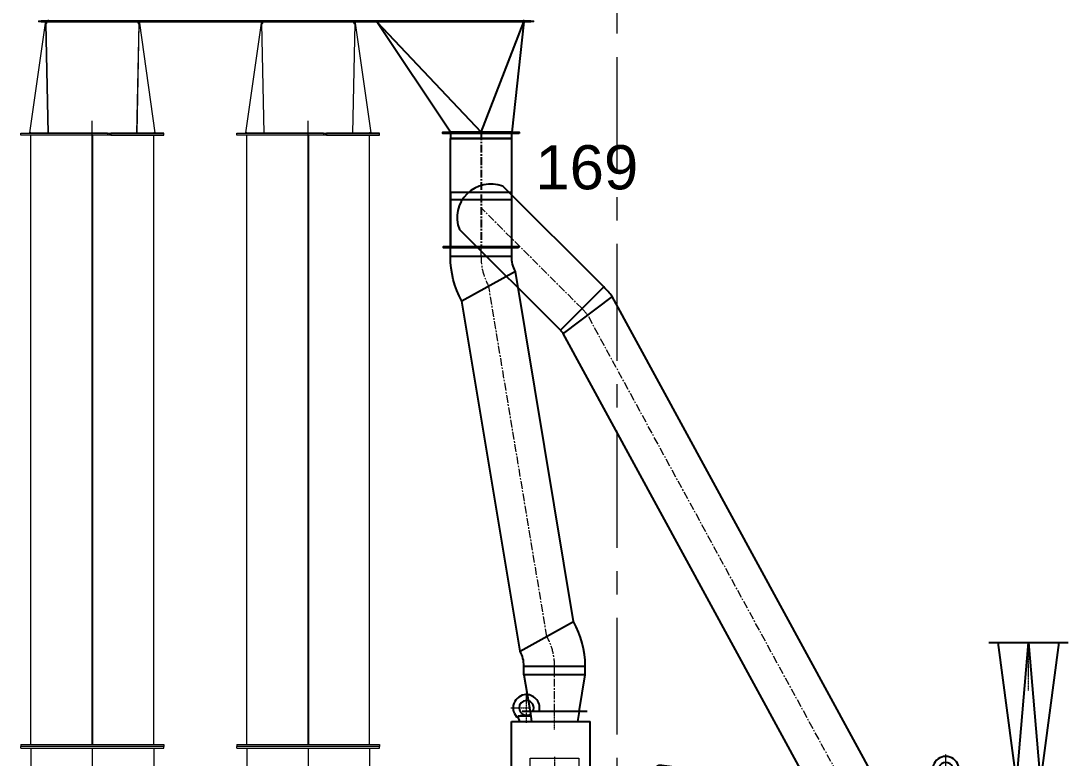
# Model space of a CAD drawing. Header units: millimetres. Extents: x 3220 to 226993, y 817 to 176024.
# Drawn here: x 164877 to 169146, y 163114 to 166119 of the extents above; entities that cross this region are included whole.
import ezdxf

# ---------------------------------------------------------------- set-up
doc = ezdxf.new("R2010")
doc.units = ezdxf.units.MM
for name, pattern in [('AXES', [50.8, 31.75, -6.35, 6.35, -6.35]), ('center_short', [6.875, 4.75, -0.875, 0.375, -0.875]), ('CHAIN', [0.3543, 0.2362, -0.0295, 0.0591, -0.0295]), ('hidden_short', [3.125, 2.25, -0.875])]:
    doc.linetypes.add(name, pattern=pattern)
for name, color, linetype, lineweight in [('Axe', 1, 'AXES', 9), ('MACHINE-AXIS', 1, 'center_short', 18), ('MACHINE-HID', 4, 'hidden_short', 18)]:
    doc.layers.add(name, color=color, linetype=linetype, lineweight=lineweight)
doc.layers.add('Mittellinie(DIN)', color=7, linetype='Continuous', lineweight=25, true_color=0x3f3f3f)
doc.layers.add('Sichtbare Kanten(DIN)', color=7, linetype='Continuous', lineweight=50, true_color=0x3f3f3f)
doc.layers.add('Repère', color=76, linetype='Continuous')
doc.styles.get("Standard").update_dxf_attribs({"font": 'arial.ttf'})

# ---------------------------------------------------------------- blocks, each defined once
blk = doc.blocks.new('section 1-2')
at = {"layer": 'Axe', "ltscale": 15}
blk.add_line((18000, -5500), (18000, 33323.9), dxfattribs=at)
blk = doc.blocks.new('be 500 tete F')
at = {"layer": 'Mittellinie(DIN)', "color": 1, "linetype": 'CHAIN', "lineweight": 0, "ltscale": 6.00042}
for p, q in [((-440, -1155), (-440, -1047)), ((440, -1155), (440, -1047))]:
    blk.add_line(p, q, dxfattribs=at)
at = {"layer": 'Sichtbare Kanten(DIN)', "color": 5, "lineweight": 0}
for p, q in [((-660, -640), (-648, -640)), ((-660, -640), (-660, -644)), ((1348, -640), (-648, -640)), ((-620.5, -636), (-620.5, -640)), ((1319.7, -640), (-620.5, -640)), ((1319.7, -640), (1319.7, -636)), ((1348, -640), (1360, -640)), ((1360, -644), (1360, -640)), ((-631.8, -649.7), (-695.5, -1096.6)), ((-648, -644), (-660, -644)), ((-648, -644), (1348, -644)), ((-631, -644), (-631.8, -649.7)), ((-629.2, -650), (-631.8, -649.7)), ((-631.8, -649.8), (-631.8, -649.8)), ((-629.2, -650), (-631.8, -649.8)), ((-629.4, -650.1), (-631.6, -650)), ((-629.8, -650.1), (-631.1, -650.2)), ((-629.8, -650.1), (-631.1, -650.2)), ((-631.1, -650.2), (-631.1, -650.2)), ((-630.2, -650.3), (-630.4, -650.3)), ((-629.8, -650.3), (-630.4, -650.3)), ((-630.2, -650.3), (-620.9, -1097.2)), ((-629.8, -650.3), (-630.2, -650.3)), ((-627.9, -649.9), (-629.8, -650.1)), ((-629.6, -650.1), (-629.8, -650.1)), ((-629.8, -650.1), (-620.5, -1097.3)), ((-627.7, -649.9), (-629.6, -650.1)), ((-628, -644), (-628.9, -650)), ((-627.3, -649.9), (-628.8, -650.1)), ((-627.3, -649.9), (-628.8, -650.1)), ((-628.8, -650.1), (-628.8, -650.1)), ((-626.8, -649.9), (-628, -650)), ((-626.8, -649.9), (-628, -650)), ((-628, -650), (-628, -650)), ((-627.9, -644), (-625.5, -649.7)), ((-627.7, -649.9), (-627.9, -649.9)), ((-627.8, -644), (-625.4, -649.7)), ((-627.7, -649.9), (-627.3, -649.9)), ((-627.3, -649.9), (-627.3, -649.9)), ((-627.3, -649.9), (-626.8, -649.9)), ((-626.8, -649.9), (-626.8, -649.9)), ((-626.8, -649.9), (-626.7, -649.9)), ((-625.9, -649.8), (-626.1, -649.8)), ((-250.2, -650.1), (-259.5, -1097)), ((-249.8, -650.3), (-259.1, -1097)), ((-252.2, -644), (-254.6, -649.7)), ((-252.1, -644), (-254.5, -649.7)), ((-253.9, -649.8), (-254.1, -649.8)), ((-253.3, -649.9), (-253.2, -649.9)), ((-253.2, -649.9), (-253.2, -649.9)), ((-253.2, -649.9), (-252.7, -649.9)), ((-253.2, -649.9), (-252, -650)), ((-253.2, -649.9), (-252, -650)), ((-252.7, -649.9), (-252.7, -649.9)), ((-252.7, -649.9), (-252.3, -649.9)), ((-252.7, -649.9), (-251.2, -650.1)), ((-252.7, -649.9), (-251.2, -650.1)), ((-252.1, -649.9), (-252.3, -649.9)), ((-252.3, -649.9), (-250.4, -650.1)), ((-252.1, -649.9), (-250.2, -650.1)), ((-252, -644), (-251.1, -650)), ((-252, -650), (-252, -650)), ((-251.2, -650.1), (-251.2, -650.1)), ((-250.8, -650), (-248.2, -649.7)), ((-250.8, -650), (-248.2, -649.8)), ((-250.6, -650.1), (-248.4, -650)), ((-250.2, -650.1), (-250.4, -650.1)), ((-250.2, -650.1), (-248.9, -650.2)), ((-250.2, -650.1), (-248.9, -650.2)), ((-250.2, -650.3), (-249.8, -650.3)), ((-250.2, -650.3), (-249.6, -650.3)), ((-249.6, -650.3), (-249.8, -650.3)), ((-249, -644), (-248.2, -649.7)), ((-248.9, -650.2), (-248.9, -650.2)), ((-248.2, -649.7), (-184.5, -1096.6)), ((-248.2, -649.8), (-248.2, -649.8)), ((248.2, -649.7), (184.5, -1096.6)), ((249, -644), (248.2, -649.7)), ((250.8, -650), (248.2, -649.7)), ((248.2, -649.8), (248.2, -649.8)), ((250.8, -650), (248.2, -649.8)), ((250.6, -650.1), (248.4, -650)), ((250.2, -650.1), (248.9, -650.2)), ((250.2, -650.1), (248.9, -650.2)), ((248.9, -650.2), (248.9, -650.2)), ((249.8, -650.3), (249.6, -650.3)), ((250.2, -650.3), (249.6, -650.3)), ((249.8, -650.3), (259.1, -1097.2)), ((250.2, -650.3), (249.8, -650.3)), ((252.1, -649.9), (250.2, -650.1)), ((250.4, -650.1), (250.2, -650.1)), ((250.2, -650.1), (259.5, -1097.3)), ((252.3, -649.9), (250.4, -650.1)), ((252, -644), (251.1, -650)), ((252.7, -649.9), (251.2, -650.1)), ((252.7, -649.9), (251.2, -650.1)), ((251.2, -650.1), (251.2, -650.1)), ((253.2, -649.9), (252, -650)), ((253.2, -649.9), (252, -650)), ((252, -650), (252, -650)), ((252.1, -644), (254.5, -649.7)), ((252.3, -649.9), (252.1, -649.9)), ((252.2, -644), (254.6, -649.7)), ((252.3, -649.9), (252.7, -649.9)), ((252.7, -649.9), (252.7, -649.9)), ((252.7, -649.9), (253.2, -649.9)), ((253.2, -649.9), (253.2, -649.9)), ((253.2, -649.9), (253.3, -649.9)), ((254.1, -649.8), (253.9, -649.8)), ((629.8, -650.1), (620.5, -1097)), ((630.2, -650.3), (620.9, -1097)), ((627.8, -644), (625.4, -649.7)), ((627.9, -644), (625.5, -649.7)), ((626.1, -649.8), (625.9, -649.8)), ((626.7, -649.9), (626.8, -649.9)), ((626.8, -649.9), (626.8, -649.9)), ((626.8, -649.9), (627.3, -649.9)), ((626.8, -649.9), (628, -650)), ((626.8, -649.9), (628, -650)), ((627.3, -649.9), (627.3, -649.9)), ((627.3, -649.9), (627.7, -649.9)), ((627.3, -649.9), (628.8, -650.1)), ((627.3, -649.9), (628.8, -650.1)), ((627.9, -649.9), (627.7, -649.9)), ((627.7, -649.9), (629.6, -650.1)), ((627.9, -649.9), (629.8, -650.1)), ((628, -644), (628.9, -650)), ((628, -650), (628, -650)), ((628.8, -650.1), (628.8, -650.1)), ((629.2, -650), (631.8, -649.7)), ((629.2, -650), (631.8, -649.8)), ((629.4, -650.1), (631.6, -650)), ((629.8, -650.1), (629.6, -650.1)), ((629.8, -650.1), (631.1, -650.2)), ((629.8, -650.1), (631.1, -650.2)), ((629.8, -650.3), (630.2, -650.3)), ((629.8, -650.3), (630.4, -650.3)), ((630.4, -650.3), (630.2, -650.3)), ((631, -644), (631.8, -649.7)), ((631.1, -650.2), (631.1, -650.2)), ((631.8, -649.7), (695.5, -1096.6)), ((631.8, -649.8), (631.8, -649.8)), ((1360, -644), (1348, -644)), ((-690.7, -1096.7), (-695.4, -1096.7)), ((-692.5, -1097), (-695.4, -1096.7)), ((-692.5, -1097), (-692.5, -1097)), ((-687.7, -1097), (-692.5, -1097)), ((-692.5, -1097), (-692.5, -1097)), ((-676.2, -1097), (-690.4, -1097)), ((-687.5, -1097), (-690.4, -1097)), ((-687.5, -1097), (-687.7, -1097)), ((-687.7, -1097), (-687.7, -1097)), ((-676.1, -1097), (-687.5, -1097)), ((-652.7, -1097.1), (-675.8, -1097.1)), ((-620.9, -1097.2), (-652.1, -1097.2)), ((-620.5, -1097.2), (-620.9, -1097.2)), ((-590.5, -1097.3), (-620.5, -1097.3)), ((-556.4, -1097.2), (-589.8, -1097.2)), ((-519.4, -1097.2), (-555.6, -1097.2)), ((-480.5, -1097.1), (-518.5, -1097.1)), ((-480, -1097), (-480.5, -1097.1)), ((-479.2, -1097), (-479.6, -1097)), ((-440.5, -1096.9), (-479.5, -1096.9)), ((-479.2, -1097), (-479.5, -1096.9)), ((-440.3, -1097), (-479.2, -1097)), ((-440.3, -1097), (-440.5, -1096.9)), ((-440, -1097), (-440.3, -1097)), ((-440, -1097), (-440, -1096.8)), ((-439.7, -1097), (-440, -1097)), ((-439.7, -1097), (-439.5, -1096.9)), ((-400.8, -1097), (-439.7, -1097)), ((-400.5, -1096.9), (-439.5, -1096.9)), ((-400.8, -1097), (-400.5, -1096.9)), ((-400.4, -1097), (-400.8, -1097)), ((-400, -1097), (-399.5, -1097.1)), ((-378.1, -1097.1), (-399.5, -1097.1)), ((-378.1, -1097), (-378.1, -1105)), ((-378.1, -1097), (-370.9, -1097)), ((-370.9, -1105), (-378.1, -1105)), ((-370.9, -1097), (-367.7, -1097)), ((-370.9, -1097), (-370.9, -1105)), ((-367.7, -1105), (-370.9, -1105)), ((-367.7, -1097), (-364.7, -1097)), ((-367.7, -1097), (-367.7, -1105)), ((-364.7, -1105), (-367.7, -1105)), ((-149, -1097), (-364.7, -1097)), ((-364.7, -1097), (-364.7, -1105)), ((-364.7, -1105), (-149, -1105)), ((-189.6, -1097), (-203.8, -1097)), ((-192.5, -1097), (-189.6, -1097)), ((-192.3, -1097), (-192.3, -1097)), ((-184.6, -1096.7), (-189.3, -1096.7)), ((-187.5, -1097), (-184.6, -1096.7)), ((-187.5, -1097), (-187.5, -1097)), ((-149, -1105), (-149, -1097)), ((189.3, -1096.7), (184.6, -1096.7)), ((187.5, -1097), (184.6, -1096.7)), ((187.5, -1097), (187.5, -1097)), ((192.3, -1097), (187.5, -1097)), ((187.5, -1097), (187.5, -1097)), ((203.8, -1097), (189.6, -1097)), ((192.5, -1097), (189.6, -1097)), ((192.5, -1097), (192.3, -1097)), ((192.3, -1097), (192.3, -1097)), ((203.9, -1097), (192.5, -1097)), ((227.3, -1097.1), (204.2, -1097.1)), ((259.1, -1097.2), (227.9, -1097.2)), ((259.5, -1097.2), (259.1, -1097.2)), ((289.5, -1097.3), (259.5, -1097.3)), ((323.6, -1097.2), (290.2, -1097.2)), ((360.6, -1097.2), (324.4, -1097.2)), ((399.5, -1097.1), (361.5, -1097.1)), ((400, -1097), (399.5, -1097.1)), ((400.8, -1097), (400.4, -1097)), ((439.5, -1096.9), (400.5, -1096.9)), ((400.8, -1097), (400.5, -1096.9)), ((439.7, -1097), (400.8, -1097)), ((439.7, -1097), (439.5, -1096.9)), ((440, -1097), (439.7, -1097)), ((440, -1097), (440, -1096.8)), ((440.3, -1097), (440, -1097)), ((440.3, -1097), (440.5, -1096.9)), ((479.2, -1097), (440.3, -1097)), ((479.5, -1096.9), (440.5, -1096.9)), ((479.2, -1097), (479.5, -1096.9)), ((479.6, -1097), (479.2, -1097)), ((480, -1097), (480.5, -1097.1)), ((501.9, -1097.1), (480.5, -1097.1)), ((501.9, -1097), (501.9, -1105)), ((501.9, -1097), (509.1, -1097)), ((509.1, -1105), (501.9, -1105)), ((509.1, -1097), (512.3, -1097)), ((509.1, -1097), (509.1, -1105)), ((512.3, -1105), (509.1, -1105)), ((512.3, -1097), (515.3, -1097)), ((512.3, -1097), (512.3, -1105)), ((515.3, -1105), (512.3, -1105)), ((731, -1097), (515.3, -1097)), ((515.3, -1097), (515.3, -1105)), ((515.3, -1105), (731, -1105)), ((690.4, -1097), (676.2, -1097)), ((687.5, -1097), (690.4, -1097)), ((687.7, -1097), (687.7, -1097)), ((695.4, -1096.7), (690.7, -1096.7)), ((692.5, -1097), (695.4, -1096.7)), ((692.5, -1097), (692.5, -1097)), ((731, -1105), (731, -1097))]:
    blk.add_line(p, q, dxfattribs=at)
for centre, major_axis, ratio, start_param, end_param in [((-625.8, -650.1), (6, -0.4), 0.217748, 3.125321, 3.234083), ((-625.8, -650.1), (6, -0.38), 0.176919, 3.234167, 3.445317), ((-625.8, -650.1), (-6, 0.29), 0.133396, 0.299193, 0.503882), ((-625.8, -650.1), (-6, 0.14), 0.089661, 0.497011, 0.696071), ((-625.7, -649.9), (-6, -0.26), 0.020531, 0.861305, 1.017992), ((-625.7, -649.9), (-6, -0.48), 0.002142, 5.109262, 5.267617), ((-625.6, -649.9), (-6, -0.71), 0.018107, 4.948207, 5.109693), ((-625.6, -649.9), (6.01, 0.93), 0.026914, 1.639697, 1.805211), ((-625.5, -649.9), (6.02, 1.15), 0.028773, 1.551881, 1.636851), ((-254.5, -649.9), (-6.02, 1.15), 0.028773, 4.646335, 4.731305), ((-254.4, -649.9), (6.01, -0.93), 0.026914, 1.336382, 1.501895), ((-254.4, -649.9), (6, -0.71), 0.018107, 1.173492, 1.334979), ((-254.3, -649.9), (6, -0.48), 0.002142, 1.015568, 1.173923), ((-254.3, -649.9), (-6, 0.26), 0.020531, 2.123601, 2.280287), ((-254.2, -650.1), (-6, -0.14), 0.089661, 2.445522, 2.644582), ((-254.2, -650.1), (6, 0.29), 0.133396, 5.779303, 5.983992), ((-254.2, -650.1), (6, 0.38), 0.176919, 5.979461, 6.190611), ((-254.2, -650.1), (6, 0.4), 0.217748, 6.190695, 6.299457), ((254.2, -650.1), (6, -0.4), 0.217748, 3.125321, 3.234083), ((254.2, -650.1), (6, -0.38), 0.176919, 3.234167, 3.445317), ((254.2, -650.1), (-6, 0.29), 0.133396, 0.299193, 0.503882), ((254.2, -650.1), (-6, 0.14), 0.089661, 0.497011, 0.696071), ((254.3, -649.9), (-6, -0.26), 0.020531, 0.861305, 1.017992), ((254.3, -649.9), (-6, -0.48), 0.002142, 5.109262, 5.267617), ((254.4, -649.9), (-6, -0.71), 0.018107, 4.948207, 5.109693), ((254.4, -649.9), (6.01, 0.93), 0.026914, 1.639697, 1.805211), ((254.5, -649.9), (6.02, 1.15), 0.028773, 1.551881, 1.636851), ((625.5, -649.9), (-6.02, 1.15), 0.028773, 4.646335, 4.731305), ((625.6, -649.9), (6.01, -0.93), 0.026914, 1.336382, 1.501895), ((625.6, -649.9), (6, -0.71), 0.018107, 1.173492, 1.334979), ((625.7, -649.9), (6, -0.48), 0.002142, 1.015568, 1.173923), ((625.7, -649.9), (-6, 0.26), 0.020531, 2.123601, 2.280287), ((625.8, -650.1), (-6, -0.14), 0.089661, 2.445522, 2.644582), ((625.8, -650.1), (6, 0.29), 0.133396, 5.779303, 5.983992), ((625.8, -650.1), (6, 0.38), 0.176919, 5.979461, 6.190611), ((625.8, -650.1), (6, 0.4), 0.217748, 6.190695, 6.299457), ((-689.5, -1097), (-6, 0.4), 0.217748, 6.266913, 6.375676), ((-684.7, -1097), (-6, 0.38), 0.176919, 0.092575, 0.303724), ((-670.5, -1097), (6, -0.29), 0.133396, 3.440786, 3.645475), ((-647.5, -1097), (6, -0.14), 0.089661, 3.638603, 3.837664), ((-586.6, -1097), (6, 0.26), 0.020531, 4.002898, 4.159585), ((-553.2, -1097), (-6, -0.48), 0.002142, 5.109262, 5.267617), ((-517.1, -1097), (-6, -0.71), 0.018107, 4.948207, 5.109693), ((-479, -1097), (6.01, 0.93), 0.026914, 1.639697, 1.805211), ((-440.1, -1097), (6.02, 1.15), 0.028773, 1.551881, 1.636851), ((-439.9, -1097), (-6.02, 1.15), 0.028773, 4.646335, 4.731305), ((-401, -1097), (6.01, -0.93), 0.026914, 1.336382, 1.501895), ((-209.5, -1097), (-6, -0.29), 0.133396, 2.790747, 2.8424), ((-195.3, -1097), (-6, -0.38), 0.176919, 2.837868, 3.049018), ((-190.5, -1097), (-6, -0.4), 0.217748, 3.049102, 3.157865), ((190.5, -1097), (-6, 0.4), 0.217748, 6.266913, 6.375676), ((195.3, -1097), (-6, 0.38), 0.176919, 0.092575, 0.303724), ((209.5, -1097), (6, -0.29), 0.133396, 3.440786, 3.645475), ((232.5, -1097), (6, -0.14), 0.089661, 3.638603, 3.837664), ((293.4, -1097), (6, 0.26), 0.020531, 4.002898, 4.159585), ((326.8, -1097), (-6, -0.48), 0.002142, 5.109262, 5.267617), ((362.9, -1097), (-6, -0.71), 0.018107, 4.948207, 5.109693), ((401, -1097), (6.01, 0.93), 0.026914, 1.639697, 1.805211), ((439.9, -1097), (6.02, 1.15), 0.028773, 1.551881, 1.636851), ((440.1, -1097), (-6.02, 1.15), 0.028773, 4.646335, 4.731305), ((479, -1097), (6.01, -0.93), 0.026914, 1.336382, 1.501895), ((670.5, -1097), (-6, -0.29), 0.133396, 2.790747, 2.8424), ((684.7, -1097), (-6, -0.38), 0.176919, 2.837868, 3.049018), ((689.5, -1097), (-6, -0.4), 0.217748, 3.049102, 3.157865)]:
    blk.add_ellipse(centre, major_axis=major_axis, ratio=ratio, start_param=start_param, end_param=end_param, dxfattribs=at)
for points in [[(-518.5, -1097.1), (-518.6, -1097.1), (-518.7, -1097.1), (-518.9, -1097.1)], [(-479.6, -1097), (-479.7, -1097), (-479.8, -1097), (-480, -1097)], [(-400, -1097), (-400.2, -1097), (-400.3, -1097), (-400.4, -1097)], [(361.5, -1097.1), (361.4, -1097.1), (361.3, -1097.1), (361.1, -1097.1)], [(400.4, -1097), (400.3, -1097), (400.2, -1097), (400, -1097)], [(480, -1097), (479.8, -1097), (479.7, -1097), (479.6, -1097)]]:
    blk.add_open_spline(points, degree=3, dxfattribs=at)
blk = doc.blocks.new('be 500 gain 2000')
at = {"layer": 'Sichtbare Kanten(DIN)', "color": 5, "lineweight": 0}
for p, q in [((0, -291), (0, 291)), ((8, 291), (0, 291)), ((8, 291), (8, -291)), ((1992, -291), (1992, 291)), ((1992, 291), (2000, 291)), ((2000, 291), (2000, -291)), ((1992, 250.5), (8, 250.5)), ((8, 1), (1992, 1)), ((1992, 0), (8, 0)), ((1992, -250.5), (8, -250.5)), ((8, -291), (0, -291)), ((1992, -291), (2000, -291))]:
    blk.add_line(p, q, dxfattribs=at)
blk = doc.blocks.new('168')
at = {"layer": 'Sichtbare Kanten(DIN)', "color": 5, "lineweight": 0}
for p, q in [((-731, 34218.2), (-149, 34218.2)), ((-731, 34210.2), (-731, 34218.2)), ((-149, 34210.2), (-731, 34210.2)), ((-690.5, 31726.2), (-690.5, 34210.2)), ((-440, 31726.2), (-440, 34210.2)), ((-439, 34210.2), (-439, 31726.2)), ((-189.5, 31726.2), (-189.5, 34210.2)), ((-149, 34210.2), (-149, 34218.2)), ((149, 34218.2), (731, 34218.2)), ((149, 34210.2), (149, 34218.2)), ((731, 34210.2), (149, 34210.2)), ((189.5, 31726.2), (189.5, 34210.2)), ((440, 31726.2), (440, 34210.2)), ((441, 34210.2), (441, 31726.2)), ((690.5, 31726.2), (690.5, 34210.2)), ((731, 34210.2), (731, 34218.2)), ((-731, 31726.2), (-149, 31726.2)), ((-731, 31726.2), (-731, 31718.2)), ((-149, 31726.2), (-149, 31718.2)), ((149, 31726.2), (731, 31726.2)), ((149, 31726.2), (149, 31718.2)), ((731, 31726.2), (731, 31718.2)), ((-149, 31718.2), (-731, 31718.2)), ((731, 31718.2), (149, 31718.2))]:
    blk.add_line(p, q, dxfattribs=at)
blk.add_blockref('be 500 tete F', (0, 35315.2))
at = {"color": 5, "lineweight": 0, "xscale": -1, "rotation": 270}
for p in [(-440, 29718.2), (440, 29718.2)]:
    blk.add_blockref('be 500 gain 2000', p, dxfattribs=at)
blk = doc.blocks.new('170')
for p, q in [((1770.5, 281.4), (2093.5, 281.4)), ((1807, 281.4), (1883, -292)), ((1883, -292), (1932, 281.4)), ((1932, 281.4), (1981, -292)), ((1981, -292), (2057, 281.4)), ((132.5, 0), (-132.5, 0)), ((-100, 0), (-93.7, -40)), ((100, 0), (93.7, -40)), ((-175, -40), (145, -40)), ((-175, -1352), (-175, -40)), ((-147, -18), (-123.3, -13.8)), ((-147, -26.5), (-147, -18)), ((-147, -18), (-97.2, -18)), ((-142.5, -39.4), (-142.5, -40)), ((-106.7, -13.8), (-97.6, -15.4)), ((145, -1352), (145, -40)), ((160, -235), (145, -235)), ((1335, -400.1), (160, -235)), ((407.3, -240.5), (403.3, -269.2)), ((423.1, -272), (427.1, -243.2)), ((432.8, -239), (518.9, -251.1)), ((521.7, -231.3), (435.6, -219.2)), ((523.2, -256.7), (519.2, -285.5)), ((539, -288.2), (543, -259.5)), ((1066.4, -307.8), (980.2, -295.7)), ((1335, -1352), (1335, -292)), ((1335, -292), (2012, -292)), ((1563, -270), (1586.7, -265.8)), ((1627, -270), (1563, -270)), ((1563, -278.5), (1563, -270)), ((1567.5, -291.4), (1567.5, -292)), ((1603.3, -265.8), (1627, -270)), ((1622.5, -292), (1622.5, -291.4)), ((1627, -278.5), (1627, -270)), ((1655, -1352), (1655, -292)), ((1977, -1342), (1977, -292)), ((2012, -292), (2012, -1342)), ((2033.8, -329.5), (2033.8, -294.5)), ((952, -317), (948, -345.7)), ((967.8, -348.5), (971.8, -319.8)), ((977.4, -315.5), (1063.6, -327.6)), ((1067.8, -333.3), (1063.8, -362)), ((1083.6, -364.8), (1087.7, -336)), ((2033.8, -299.5), (2012.8, -299.5)), ((2012.8, -324.5), (2012.8, -299.5)), ((2033.8, -324.5), (2012.8, -324.5)), ((145, -840), (1335, -840)), ((145, -1160), (1335, -1160)), ((-183, -1352), (-183, -1360)), ((153, -1352), (-183, -1352)), ((-183, -1360), (153, -1360)), ((153, -1360), (153, -1352)), ((1327, -1360), (1327, -1352)), ((1663, -1352), (1327, -1352)), ((1327, -1360), (1663, -1360)), ((1421, -1382), (1397, -1360)), ((1595, -1360), (1571, -1382)), ((1655, -1342), (2012, -1342)), ((1663, -1360), (1663, -1352)), ((1775, -1362), (1735, -1742)), ((1775, -1342), (1775, -1362)), ((1895, -1362), (1895, -1342)), ((1935, -1742), (1895, -1362)), ((1421, -1382), (1571, -1382)), ((1421, -1437), (1421, -1382)), ((1571, -1437), (1571, -1382)), ((1414, -1437), (1578, -1437)), ((1735, -1742), (1935, -1742)), ((1735, -1782), (1735, -1742)), ((1935, -1782), (1935, -1742)), ((1705, -1782), (1965, -1782))]:
    blk.add_line(p, q)
for centre, major_axis, start_param, end_param in [((-115, 15), (-38.2, 38.2), -0.785398, 1.692613), ((-115, 15), (21.2, 21.2), 0.785398, 2.356194), ((-115, 15), (38.2, 38.2), 5.217986, 7.068583), ((-115, 15), (-21.2, 21.2), 3.403392, 5.497787), ((-115, 15), (21.2, 21.2), 2.356194, 3.64648), ((-148, -26.5), (-0.707, 0.707), 1.720483, 3.926991), ((-157.5, -39.4), (10.6, 10.6), 5.497787, 6.405002), ((-115, 15), (-21.2, 21.2), 2.075684, 2.941818), ((-115, 15), (21.2, 21.2), 4.444161, 4.512615), ((1595, -237), (-38.2, 38.2), 3.02752, 7.975799), ((1595, -237), (21.2, 21.2), 3.64648, 8.63938), ((432.1, -243.9), (17.7, 17.7), 0.645827, 2.216623), ((432.1, -243.9), (3.54, 3.54), 0.645827, 2.216623), ((518.2, -256), (3.54, 3.54), 5.358216, 6.929012), ((518.2, -256), (17.7, 17.7), 5.358216, 6.929012), ((1595, -237), (21.2, 21.2), 2.356194, 3.64648), ((976.7, -320.5), (17.7, 17.7), 0.645827, 2.216623), ((1562, -278.5), (-0.707, 0.707), 1.720483, 3.926991), ((1552.5, -291.4), (10.6, 10.6), 5.497787, 6.405002), ((1637.5, -291.4), (-10.6, 10.6), -0.121817, 0.785398), ((1628, -278.5), (-0.702, 0.702), 0.785398, 2.991906), ((1595, -237), (38.2, 38.2), 4.590572, 4.598317), ((2047.8, -294.5), (-9.9, 9.9), -0.785398, 0.785398), ((2047.8, -294.5), (9.9, 9.9), 5.837629, 7.068583), ((1998.2, -312), (47.1, 47.1), 5.811002, 5.837404), ((1998.2, -312), (47.1, 47.1), 5.15817, 5.811002), ((976.7, -320.5), (-3.54, 3.54), -0.924969, 0.645827), ((1062.9, -332.6), (3.54, 3.54), 5.358216, 6.929012), ((1062.9, -332.6), (17.7, 17.7), 5.358216, 6.929012), ((2047.8, -329.5), (-9.9, 9.9), 0.785398, 3.587149)]:
    blk.add_ellipse(centre, major_axis=major_axis, ratio=1, start_param=start_param, end_param=end_param)
at = {"layer": 'MACHINE-AXIS'}
for p, q in [((1932, 85.3), (1932, 281.4)), ((-115, -45.4), (-115, 78.1)), ((-178.1, 15), (-95.7, 15)), ((0, -73.7), (0, 0)), ((0, -184.3), (0, -243.5)), ((1595, -296.7), (1595, -173.9)), ((1531.9, -237), (1658.1, -237)), ((2069.2, -312), (1971, -312)), ((1496, -1150), (1496, -1220)), ((1496, -1437), (1496, -1300.4)), ((-15, -1360), (-15, -1337.1)), ((1495, -1370.9), (1495, -1339.6)), ((1835, -1679.9), (1835, -1782))]:
    blk.add_line(p, q, dxfattribs=at)
at = {"layer": 'MACHINE-HID', "color": 3}
for p, q in [((-99, -190), (99, -190)), ((-99, -235), (-99, -190)), ((99, -190), (99, -235)), ((-125, -235), (-125.5, -408.5)), ((-125, -235), (145, -235)), ((2012.8, -306), (1977, -306)), ((2012.8, -318), (1977, -318)), ((-125.8, -534.4), (-125.5, -408.5)), ((1470, -548), (-125.5, -408.5)), ((1605, -438), (1335, -400.1)), ((1605, -1160), (1605, -438)), ((-127.5, -1160), (-125.8, -534.4)), ((-125.8, -534.4), (1605, -842)), ((1470, -818), (1470, -548)), ((1470, -818), (1465, -885.3)), ((1347, -1160), (1465, -885.3)), ((1362, -1125), (1397, -1160)), ((-127.5, -1160), (145, -1160)), ((1325, -1210), (1347, -1160)), ((1605, -1160), (1335, -1160)), ((1347, -1160), (1347, -1210)), ((1397, -1160), (1397, -1210)), ((1397, -1160), (1419, -1210)), ((1595, -1160), (1573, -1210)), ((1595, -1210), (1595, -1160)), ((1397, -1210), (1595, -1210)), ((1335, -1310), (1347, -1310)), ((1347, -1310), (1347, -1360)), ((1397, -1310), (1595, -1310)), ((1397, -1310), (1397, -1360)), ((1595, -1310), (1595, -1360)), ((1635, -1320), (1635, -1360))]:
    blk.add_line(p, q, dxfattribs=at)
at = {"layer": 'MACHINE-HID'}
blk.add_line((1347, -1210), (1335, -1210), dxfattribs=at)
at = {"layer": 'MACHINE-HID', "color": 3}
for points in [[(1347, -1210), (1347, -1212), (1347.1, -1216), (1347.7, -1221.3), (1348.8, -1225.8), (1349.5, -1229.9), (1349.2, -1234.4), (1348.6, -1238.7), (1348.6, -1242.6), (1348.7, -1247.3), (1348.2, -1253.3), (1347.3, -1259.9), (1346.7, -1265.9), (1347, -1271.5), (1348.8, -1276.5), (1350.3, -1281.6), (1349.8, -1286.9), (1348.3, -1293.2), (1347.3, -1301), (1347.1, -1307), (1347, -1310)], [(1397, -1210), (1397, -1212), (1396.9, -1216), (1396.3, -1221.3), (1395.2, -1225.8), (1394.5, -1229.9), (1394.8, -1234.4), (1395.4, -1238.7), (1395.4, -1242.6), (1395.3, -1247.3), (1395.8, -1253.3), (1396.7, -1259.9), (1397.3, -1265.9), (1397, -1271.5), (1395.2, -1276.5), (1393.7, -1281.6), (1394.2, -1286.9), (1395.7, -1293.2), (1396.7, -1301), (1396.9, -1307), (1397, -1310)], [(1595, -1210), (1595, -1212), (1595.1, -1216), (1595.7, -1221.3), (1596.8, -1225.8), (1597.5, -1229.9), (1597.2, -1234.4), (1596.6, -1238.7), (1596.6, -1242.6), (1596.7, -1247.3), (1596.2, -1253.3), (1595.3, -1259.9), (1594.7, -1265.9), (1595, -1271.5), (1596.8, -1276.5), (1598.3, -1281.6), (1597.8, -1286.9), (1596.3, -1293.2), (1595.3, -1301), (1595.1, -1307), (1595, -1310)]]:
    blk.add_open_spline(points, degree=3, knots=[0, 0, 0, 0, 6.029879, 12.051578, 15.911263, 19.731468, 24.525347, 29.372327, 32.810006, 36.238726, 43.452265, 50.727661, 56.269725, 61.748029, 67.126091, 72.410562, 77.536725, 82.826388, 91.894513, 100.87765, 100.87765, 100.87765, 100.87765], dxfattribs=at)
blk = doc.blocks.new('101 1 G')
for p, q in [((125, 466), (-125, 466)), ((-125, 466), (-125, 446)), ((-125, 5), (-125, 446)), ((125, 446), (-125, 446)), ((125, 446), (-125, 446)), ((-125, 446), (125, 446)), ((125, 446), (125, 466)), ((125, 5), (125, 446))]:
    blk.add_line(p, q)
for points in [[(155, 466), (-155, 466), (-155, 471), (155, 471)], [(-125, 5), (125, 5), (125, 225.5), (-125, 225.5)], [(-125, 5), (125, 5), (125, 195.8), (-125, 195.8)], [(152.5, 0), (-152.5, 0), (-152.5, 5), (152.5, 5)]]:
    blk.add_lwpolyline(points, close=True)
at = {"layer": 'Axe', "lineweight": -3}
blk.add_line((0, 471), (0, 0), dxfattribs=at)
blk = doc.blocks.new('180L')
blk.add_blockref('101 1 G', (0, -471))
blk = doc.blocks.new('169 L')
blk.add_blockref('180L', (0, 0))

msp = doc.modelspace()

# ---------------------------------------------------------------- linework, layer by layer
at = {"color": 4}
for p, q in [((166877.9, 165158.7), (166627.9, 165158.7)), ((166893.6, 165098), (166675.1, 164976.7)), ((167253.3, 165034.7), (167076.5, 164857.9)), ((167287.2, 164995.7), (167087.8, 164844.9)), ((166912, 163549.6), (167130.6, 163670.9)), ((166927.8, 163489), (167177.8, 163489)), ((167177.8, 163453.7), (166927.8, 163453.7)), ((166927.8, 163453.7), (166952.8, 163303.7)), ((167152.8, 163303.7), (167177.8, 163453.7))]:
    msp.add_line(p, q, dxfattribs=at)
msp.add_lwpolyline([(166928, 166114.9), (166878, 165664.9), (166628, 165664.9), (166328, 166114.9), (166752.9, 165664.9), (166928, 166114.9), (166328, 166114.9)], dxfattribs=at)
for points in [[(169133.1, 161488.7), (169133.1, 161521.9, 0.163288), (169057.2, 161748.1), (167287.2, 164995.7, 0.034503), (167253.3, 165034.7), (166841.3, 165445.8)], [(168883.1, 161488.7), (168883.1, 161521.9, 0.163288), (168857.8, 161597.3), (167087.8, 164844.9, 0.034503), (167076.5, 164857.9), (166664.6, 165269)], [(166927.8, 163453.7), (166927.8, 163489, 0.127342), (166912, 163549.6), (166675.1, 164976.7, -0.127342), (166627.9, 165158.7), (166627.9, 165193.9)], [(167177.8, 163453.7), (167177.8, 163489, 0.127342), (167130.6, 163670.9), (166893.6, 165098, -0.127342), (166877.9, 165158.7), (166877.9, 165193.9)]]:
    msp.add_lwpolyline(points, format="xyb", dxfattribs=at)
msp.add_arc((166793.1, 165317.2), 137.3, 69.454, 200.546, dxfattribs=at)
at = {"layer": 'Axe'}
for points in [[(169008.1, 161488.7), (169008.1, 161521.9, 0.163288), (168957.5, 161672.7), (167187.5, 164920.3, 0.034503), (167164.9, 164946.3), (166752.9, 165357.4)], [(167052.8, 163303.7), (167052.8, 163489, 0.127342), (167021.3, 163610.3), (166784.4, 165037.3, -0.127342), (166752.9, 165158.7), (166752.9, 165193.9)]]:
    msp.add_lwpolyline(points, format="xyb", dxfattribs=at)

# ---------------------------------------------------------------- block references
for name, p in [('section 1-2', (149308.2, 135943.7)), ('168', (165608.2, 131443.7)), ('169 L', (166752.9, 165664.9)), ('170', (167052.8, 163303.7))]:
    msp.add_blockref(name, p)

# ---------------------------------------------------------------- texts
at = {"layer": 'Repère', "insert": (166974.5, 165612.5), "char_height": 180, "attachment_point": 1}
msp.add_mtext_dynamic_manual_height_columns('169', width=631.382, gutter_width=12.5, heights=[0], dxfattribs=at)

doc.saveas('drawing.dxf')
